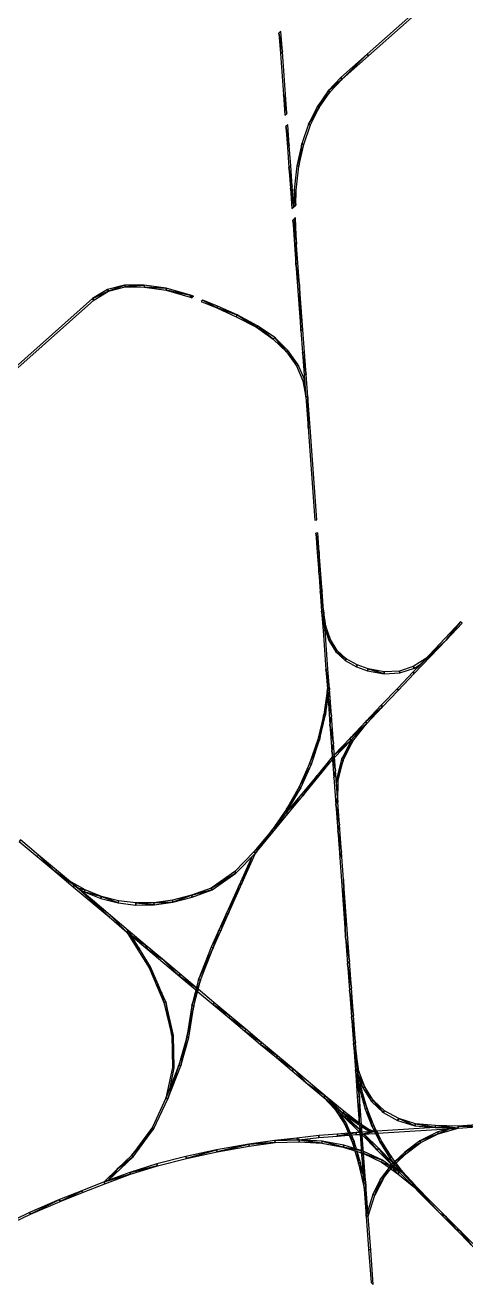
# Model space of a CAD drawing. Extents: x -9278 to 1674, y -8964 to 941.
# Drawn here: x -500 to -65, y -3465 to -2228 of the extents above; entities that cross this region are included whole.
import ezdxf

# ---------------------------------------------------------------- set-up
doc = ezdxf.new("R2010")
doc.units = 0

msp = doc.modelspace()

# ---------------------------------------------------------------- linework, layer by layer
at = {"layer": 'mg_to_dxf', "color": 40}
for points in [[(-162.62, -2256.88), (-161.29, -2258.38), (-83.96, -2189.6), (-85.29, -2188.1)], [(-246.3, -2254.53), (-247.8, -2234.28), (-249.68, -2235.95)], [(-248.18, -2256.2), (-246.3, -2254.53), (-249.68, -2235.95)], [(-245.19, -2296.7), (-241.81, -2315.27), (-246.3, -2254.53), (-248.18, -2256.2)], [(-188.4, -2279.81), (-187.07, -2281.3), (-162.62, -2256.88)], [(-187.07, -2281.3), (-161.29, -2258.38), (-162.62, -2256.88)], [(-201.03, -2292.98), (-187.07, -2281.3), (-188.4, -2279.81)], [(-199.53, -2294.3), (-187.07, -2281.3), (-201.03, -2292.98)], [(-243.69, -2316.95), (-241.81, -2315.27), (-245.19, -2296.7)], [(-199.53, -2294.3), (-201.03, -2292.98), (-211.69, -2308.29)], [(-199.53, -2294.3), (-211.69, -2308.29), (-210.04, -2309.41)], [(-211.69, -2308.29), (-220.37, -2325.72), (-210.04, -2309.41)], [(-210.04, -2309.41), (-220.37, -2325.72), (-218.61, -2326.63)], [(-240.98, -2326.57), (-242.86, -2328.25), (-239.48, -2346.82)], [(-242.86, -2328.25), (-241.36, -2348.5), (-239.48, -2346.82)], [(-227.09, -2345.29), (-225.23, -2345.95), (-218.61, -2326.63), (-220.37, -2325.72)], [(-239.48, -2346.82), (-241.36, -2348.5), (-239.86, -2368.75), (-237.98, -2367.07)], [(-231.83, -2366.98), (-229.91, -2367.39), (-227.09, -2345.29)], [(-229.91, -2367.39), (-225.23, -2345.95), (-227.09, -2345.29)], [(-237.98, -2367.07), (-239.86, -2368.75), (-236.49, -2387.32)], [(-239.86, -2368.75), (-238.37, -2389), (-236.49, -2387.32)], [(-232.64, -2390.93), (-229.91, -2367.39), (-231.83, -2366.98), (-234.61, -2390.8)], [(-236.49, -2387.32), (-238.37, -2389), (-234.99, -2407.57)], [(-238.37, -2389), (-236.87, -2409.24), (-234.99, -2407.57)], [(-235.09, -2406.28), (-235.09, -2406.28), (-233.1, -2405.89), (-234.61, -2390.8)], [(-234.61, -2390.8), (-234.61, -2390.8), (-233.1, -2405.89), (-232.64, -2390.93)], [(-235.09, -2406.28), (-235.09, -2406.28), (-234.99, -2407.57), (-233.1, -2405.89)], [(-234.16, -2418.87), (-236.04, -2420.55), (-232.53, -2440.89)], [(-236.04, -2420.55), (-232.81, -2464.17), (-232.53, -2440.89)], [(-234.16, -2418.87), (-232.27, -2444.34), (-233.36, -2418.17)], [(-232.53, -2440.89), (-232.81, -2464.17), (-230.9, -2462.9)], [(-230.9, -2462.9), (-232.81, -2464.17), (-229.27, -2484.91)], [(-232.81, -2464.17), (-227.98, -2529.62), (-229.27, -2484.91)], [(-402.31, -2484.71), (-419.13, -2489.03), (-418.13, -2490.78)], [(-402.31, -2484.71), (-418.13, -2490.78), (-401.66, -2486.62)], [(-382.65, -2484.9), (-402.31, -2484.71), (-401.66, -2486.62)], [(-382.65, -2484.9), (-401.66, -2486.62), (-382.35, -2486.91)], [(-361.08, -2487.73), (-382.65, -2484.9), (-382.35, -2486.91)], [(-229.27, -2484.91), (-227.98, -2529.62), (-226.02, -2528.94), (-227.65, -2506.93)], [(-432.52, -2499.61), (-433.85, -2498.11), (-686.4, -2722.74), (-685.07, -2724.23)], [(-419.13, -2489.03), (-433.85, -2498.11), (-418.13, -2490.78)], [(-418.13, -2490.78), (-433.85, -2498.11), (-432.52, -2499.61)], [(-361.08, -2487.73), (-382.35, -2486.91), (-361.15, -2489.76)], [(-361.15, -2489.76), (-336.94, -2494.56), (-361.08, -2487.73)], [(-337.38, -2496.52), (-336.94, -2494.56), (-361.15, -2489.76)], [(-337.38, -2496.52), (-334.09, -2495.71), (-336.94, -2494.56)], [(-337.38, -2496.52), (-335.75, -2497.18), (-334.09, -2495.71)], [(-311.04, -2507.2), (-324.79, -2499.48), (-326.45, -2500.96)], [(-310.21, -2505.39), (-324.79, -2499.48), (-311.04, -2507.2)], [(-291.05, -2514.15), (-310.21, -2505.39), (-311.04, -2507.2)], [(-291.88, -2515.97), (-291.05, -2514.15), (-311.04, -2507.2)], [(-271.89, -2526.44), (-291.05, -2514.15), (-291.88, -2515.97)], [(-270.73, -2524.81), (-291.05, -2514.15), (-271.89, -2526.44)], [(-255.31, -2538), (-270.73, -2524.81), (-271.89, -2526.44)], [(-255.31, -2538), (-253.87, -2536.59), (-270.73, -2524.81)], [(-226.02, -2528.94), (-227.98, -2529.62), (-226.36, -2551.43), (-224.39, -2550.95)], [(-255.31, -2538), (-242.15, -2550.63), (-253.87, -2536.59)], [(-253.87, -2536.59), (-242.15, -2550.63), (-240.49, -2549.5)], [(-232.4, -2564.36), (-240.49, -2549.5), (-242.15, -2550.63)], [(-230.57, -2563.53), (-240.49, -2549.5), (-232.4, -2564.36)], [(-224.39, -2550.95), (-226.36, -2551.43), (-222.77, -2572.96)], [(-226.36, -2551.43), (-224.75, -2573.24), (-222.77, -2572.96)], [(-224.4, -2578.04), (-230.57, -2563.53), (-232.4, -2564.36), (-226.06, -2579.17)], [(-222.77, -2572.96), (-224.75, -2573.24), (-223.14, -2595.06), (-221.14, -2594.98)], [(-223.14, -2595.06), (-224.4, -2578.04), (-226.06, -2579.17)], [(-223.14, -2595.06), (-220.89, -2625.47), (-221.14, -2594.98)], [(-221.14, -2594.98), (-220.89, -2625.47), (-218.89, -2625.37)], [(-220.89, -2625.47), (-214.15, -2716.7), (-212.16, -2716.54), (-218.89, -2625.37)], [(-211.2, -2729.5), (-213.19, -2729.67), (-209.78, -2748.73)], [(-211.77, -2748.89), (-211.77, -2748.89), (-209.78, -2748.73), (-213.19, -2729.67)], [(-210.35, -2768.11), (-210.35, -2768.11), (-209.78, -2748.73), (-211.77, -2748.89)], [(-210.35, -2768.11), (-210.35, -2768.11), (-206.94, -2787.18), (-209.78, -2748.73)], [(-210.35, -2768.11), (-210.35, -2768.11), (-208.93, -2787.33), (-206.94, -2787.18)], [(-206.94, -2787.18), (-206.94, -2787.18), (-208.93, -2787.33), (-205.52, -2806.4)], [(-205.52, -2806.4), (-205.52, -2806.4), (-208.93, -2787.33), (-207.51, -2806.55)], [(-205.52, -2806.4), (-205.52, -2806.4), (-207.51, -2806.55), (-204.1, -2825.62)], [(-207.51, -2806.55), (-206.09, -2825.78), (-204.1, -2825.62)], [(-204.14, -2824.96), (-203.24, -2821.39), (-205.57, -2805.63)], [(-101.43, -2850.11), (-84.46, -2835.2), (-70.21, -2817.32)], [(-84.46, -2835.2), (-68.68, -2818.62), (-70.21, -2817.32)], [(-204.1, -2825.62), (-206.09, -2825.78), (-203.25, -2864.22), (-201.25, -2864.07)], [(-198.74, -2834.68), (-203.24, -2821.39), (-204.14, -2824.96)], [(-198.74, -2834.68), (-204.14, -2824.96), (-200.48, -2835.71)], [(-198.74, -2834.68), (-200.48, -2835.71), (-193.57, -2846.87)], [(-198.74, -2834.68), (-193.57, -2846.87), (-192.08, -2845.5)], [(-116, -2868.35), (-84.46, -2835.2), (-117.04, -2866.5)], [(-117.04, -2866.5), (-84.46, -2835.2), (-101.43, -2850.11)], [(-193.57, -2846.87), (-183.26, -2853.84), (-192.08, -2845.5)], [(-193.57, -2846.87), (-184.41, -2855.49), (-183.26, -2853.84)], [(-172.28, -2859.71), (-183.26, -2853.84), (-184.41, -2855.49), (-172.99, -2861.58)], [(-117.07, -2861.5), (-115.93, -2863.05), (-110.19, -2859.31), (-104.6, -2853.44)], [(-201.25, -2864.07), (-203.25, -2864.22), (-199.83, -2883.3)], [(-203.25, -2864.22), (-201.83, -2883.44), (-199.83, -2883.3)], [(-162.34, -2865.67), (-161.62, -2863.8), (-172.28, -2859.71), (-172.99, -2861.58)], [(-162.34, -2865.67), (-145.67, -2868.61), (-161.62, -2863.8)], [(-161.62, -2863.8), (-145.67, -2868.61), (-145.58, -2866.68)], [(-145.67, -2868.61), (-130.2, -2867.74), (-130.73, -2865.91), (-145.58, -2866.68)], [(-131.78, -2884.93), (-116, -2868.35), (-117.04, -2866.5), (-132.64, -2882.9)], [(-130.73, -2865.91), (-130.2, -2867.74), (-115.93, -2863.05), (-117.07, -2861.5)], [(-205.46, -2908.86), (-203.51, -2908.98), (-201.83, -2883.44)], [(-201.83, -2883.44), (-203.51, -2908.98), (-199.83, -2883.3)], [(-201.16, -2892.57), (-201.16, -2892.57), (-197.86, -2910.18), (-199.83, -2883.3)], [(-199.23, -2918.79), (-199.23, -2918.79), (-197.86, -2910.18), (-201.16, -2892.57)], [(-148.25, -2899.29), (-147.55, -2901.51), (-131.78, -2884.93), (-132.64, -2882.9)], [(-163.86, -2915.69), (-147.55, -2901.51), (-148.25, -2899.29)], [(-163.33, -2918.09), (-147.55, -2901.51), (-163.86, -2915.69)], [(-205.46, -2908.86), (-211.32, -2933.45), (-209.44, -2933.82)], [(-205.46, -2908.86), (-209.44, -2933.82), (-203.51, -2908.98)], [(-195.88, -2937.07), (-195.88, -2937.07), (-197.86, -2910.18), (-199.23, -2918.79)], [(-197.31, -2945.01), (-195.88, -2937.07), (-199.23, -2918.79)], [(-179.47, -2932.09), (-163.33, -2918.09), (-163.86, -2915.69)], [(-179.1, -2934.67), (-163.33, -2918.09), (-179.47, -2932.09)], [(-176.89, -2935.32), (-163.26, -2918.02), (-177.89, -2933.4)], [(-219.41, -2957.21), (-209.44, -2933.82), (-211.32, -2933.45)], [(-217.62, -2957.83), (-209.44, -2933.82), (-219.41, -2957.21)], [(-193.9, -2963.96), (-195.88, -2937.07), (-197.31, -2945.01)], [(-195.08, -2948.48), (-179.1, -2934.67), (-179.47, -2932.09)], [(-194.87, -2951.25), (-179.1, -2934.67), (-195.08, -2948.48)], [(-176.89, -2935.32), (-178.32, -2933.94), (-187.92, -2953.21)], [(-176.89, -2935.32), (-187.92, -2953.21), (-186.16, -2953.99)], [(-176.89, -2935.32), (-177.89, -2933.4), (-178.32, -2933.94)], [(-211.97, -2968.8), (-211.97, -2968.8), (-226.19, -2989.09), (-196.73, -2953.31)], [(-211.97, -2968.8), (-211.97, -2968.8), (-196.73, -2953.31), (-196.93, -2950.54)], [(-195.38, -2971.23), (-193.9, -2963.96), (-197.31, -2945.01)], [(-193.06, -2975.85), (-186.16, -2953.99), (-193.01, -2973.87)], [(-191.07, -2974.03), (-186.16, -2953.99), (-193.06, -2975.85)], [(-193.01, -2973.87), (-186.16, -2953.99), (-187.92, -2953.21)], [(-229.71, -2980.15), (-217.62, -2957.83), (-219.41, -2957.21)], [(-228.05, -2981.01), (-217.62, -2957.83), (-229.71, -2980.15)], [(-211.97, -2968.8), (-211.97, -2968.8), (-227.02, -2987.05), (-226.19, -2989.09)], [(-191.93, -2990.84), (-193.9, -2963.96), (-195.38, -2971.23), (-193.45, -2997.45)], [(-242.25, -3002.25), (-228.05, -2981.01), (-229.71, -2980.15)], [(-240.72, -3003.35), (-228.05, -2981.01), (-242.25, -3002.25)], [(-191.07, -2974.03), (-193.06, -2975.85), (-191.62, -2995.43)], [(-227.02, -2987.05), (-242.06, -3005.31), (-226.19, -2989.09)], [(-226.19, -2989.09), (-242.06, -3005.31), (-240.92, -3006.97)], [(-189.95, -3017.73), (-191.93, -2990.84), (-193.45, -2997.45)], [(-257.1, -3023.56), (-242.2, -3005.48), (-242.25, -3002.25)], [(-242.06, -3005.31), (-257.1, -3023.56), (-240.92, -3006.97)], [(-242.2, -3005.48), (-240.72, -3003.35), (-242.25, -3002.25)], [(-193.45, -2997.45), (-191.52, -3023.68), (-189.95, -3017.73)], [(-240.92, -3006.97), (-257.1, -3023.56), (-255.65, -3024.86)], [(-189.95, -3017.73), (-191.52, -3023.68), (-187.97, -3044.62)], [(-274.32, -3044.35), (-272.83, -3045.53), (-257.1, -3023.56)], [(-272.83, -3045.53), (-255.65, -3024.86), (-257.1, -3023.56)], [(-191.52, -3023.68), (-189.59, -3049.9), (-187.97, -3044.62)], [(-506.22, -3034.07), (-488.47, -3048.98), (-487.14, -3047.48), (-504.89, -3032.58)], [(-488.47, -3048.98), (-470.73, -3063.89), (-487.14, -3047.48)], [(-487.14, -3047.48), (-470.73, -3063.89), (-469.4, -3062.39)], [(-292.26, -3065.37), (-272.83, -3045.53), (-274.32, -3044.35), (-293.2, -3063.6)], [(-276.57, -3049.35), (-289.06, -3077.13), (-286.27, -3075.63)], [(-272.83, -3045.53), (-276.57, -3049.35), (-286.27, -3075.63)], [(-189.59, -3049.9), (-183.81, -3128.56), (-185.99, -3071.5), (-187.97, -3044.62)], [(-470.73, -3063.89), (-470.73, -3063.89), (-451.66, -3077.3), (-469.4, -3062.39)], [(-452.98, -3078.8), (-452.98, -3078.8), (-451.66, -3077.3), (-470.73, -3063.89)], [(-293.2, -3063.6), (-316.62, -3080.09), (-292.26, -3065.37)], [(-292.26, -3065.37), (-316.62, -3080.09), (-315.68, -3081.86)], [(-441.14, -3081.88), (-456.81, -3072.97), (-448.25, -3080.16)], [(-452.98, -3078.8), (-452.98, -3078.8), (-417.49, -3108.62), (-451.66, -3077.3)], [(-451.66, -3077.3), (-417.49, -3108.62), (-433.92, -3092.2)], [(-441.14, -3081.88), (-448.25, -3080.16), (-441.97, -3083.73)], [(-335.99, -3087.22), (-315.68, -3081.86), (-316.62, -3080.09)], [(-289.06, -3077.13), (-301.54, -3104.9), (-299.72, -3105.72)], [(-286.27, -3075.63), (-289.06, -3077.13), (-299.72, -3105.72)], [(-185.99, -3071.5), (-183.81, -3128.56), (-180.06, -3152.16)], [(-441.14, -3081.88), (-441.97, -3083.73), (-424.94, -3088.49)], [(-424.94, -3088.49), (-441.97, -3083.73), (-425.54, -3090.43)], [(-433.92, -3092.2), (-417.49, -3108.62), (-416.18, -3107.11)], [(-425.54, -3090.43), (-408.58, -3094.81), (-424.94, -3088.49)], [(-424.94, -3088.49), (-408.58, -3094.81), (-408.21, -3092.82)], [(-354.84, -3092.05), (-373.16, -3094.6), (-354.46, -3094.01)], [(-354.84, -3092.05), (-354.46, -3094.01), (-335.99, -3087.22)], [(-335.99, -3087.22), (-354.46, -3094.01), (-335.34, -3089.09)], [(-335.34, -3089.09), (-315.68, -3081.86), (-335.99, -3087.22)], [(-408.21, -3092.82), (-408.58, -3094.81), (-391.08, -3096.86), (-390.95, -3094.85)], [(-391.08, -3096.86), (-373.04, -3096.59), (-390.95, -3094.85)], [(-390.95, -3094.85), (-373.04, -3096.59), (-373.16, -3094.6)], [(-354.46, -3094.01), (-373.16, -3094.6), (-373.04, -3096.59)], [(-309.04, -3121.69), (-309.04, -3121.69), (-307.21, -3122.49), (-301.54, -3104.9)], [(-301.54, -3104.9), (-301.54, -3104.9), (-307.21, -3122.49), (-299.72, -3105.72)], [(-417.49, -3108.62), (-399.74, -3123.53), (-416.18, -3107.11)], [(-416.18, -3107.11), (-399.74, -3123.53), (-398.44, -3122.01)], [(-387.42, -3139.95), (-398.44, -3122.01), (-399.74, -3123.53)], [(-388.86, -3141.23), (-387.42, -3139.95), (-399.74, -3123.53)], [(-381.62, -3136.14), (-398.44, -3122.01), (-395.12, -3127.41)], [(-379.27, -3140.73), (-381.62, -3136.14), (-395.12, -3127.41)], [(-316.54, -3138.48), (-316.54, -3138.48), (-314.7, -3139.26), (-309.04, -3121.69)], [(-307.21, -3122.49), (-307.21, -3122.49), (-309.04, -3121.69), (-314.7, -3139.26)], [(-183.81, -3128.56), (-181.88, -3154.78), (-180.06, -3152.16)], [(-376.41, -3157.89), (-387.42, -3139.95), (-388.86, -3141.23), (-377.98, -3158.93)], [(-364.8, -3150.27), (-364.8, -3150.27), (-381.62, -3136.14), (-379.27, -3140.73)], [(-364.8, -3150.27), (-364.8, -3150.27), (-379.27, -3140.73), (-347.57, -3167.36)], [(-316.54, -3138.48), (-329.04, -3170.37), (-314.7, -3139.26)], [(-314.7, -3139.26), (-329.04, -3170.37), (-327.13, -3170.99)], [(-364.8, -3150.27), (-364.8, -3150.27), (-347.57, -3167.36), (-347.98, -3164.4)], [(-180.06, -3152.16), (-181.88, -3154.78), (-178.09, -3179.05)], [(-368.96, -3175.17), (-376.41, -3157.89), (-377.98, -3158.93)], [(-370.62, -3175.98), (-368.96, -3175.17), (-377.98, -3158.93)], [(-331.17, -3178.53), (-347.98, -3164.4), (-347.57, -3167.36)], [(-181.88, -3154.78), (-179.95, -3181), (-178.09, -3179.05)], [(-365.23, -3183.81), (-365.23, -3183.81), (-368.96, -3175.17), (-370.62, -3175.98)], [(-365.23, -3183.81), (-365.23, -3183.81), (-370.62, -3175.98), (-363.25, -3193.03)], [(-331.72, -3180.68), (-331.17, -3178.53), (-347.57, -3167.36)], [(-329.04, -3170.37), (-335.72, -3196.01), (-327.13, -3170.99)], [(-327.13, -3170.99), (-335.72, -3196.01), (-333.76, -3196.42)], [(-178.09, -3179.05), (-179.95, -3181), (-176.11, -3205.93)], [(-365.23, -3183.81), (-365.23, -3183.81), (-363.25, -3193.03), (-361.5, -3192.45)], [(-329.47, -3179.96), (-330.03, -3182.1), (-314.46, -3195.18), (-313.8, -3193.13)], [(-179.95, -3181), (-178.02, -3207.22), (-176.11, -3205.93)], [(-355.54, -3225.82), (-361.5, -3192.45), (-363.25, -3193.03)], [(-353.72, -3225.68), (-361.5, -3192.45), (-355.54, -3225.82)], [(-340.73, -3227.27), (-333.76, -3196.42), (-335.72, -3196.01)], [(-338.77, -3227.7), (-333.76, -3196.42), (-340.73, -3227.27)], [(-313.8, -3193.13), (-314.46, -3195.18), (-298.12, -3206.29)], [(-314.46, -3195.18), (-298.88, -3208.27), (-298.12, -3206.29)], [(-298.12, -3206.29), (-298.88, -3208.27), (-282.45, -3219.46)], [(-298.88, -3208.27), (-283.31, -3221.35), (-282.45, -3219.46)], [(-176.11, -3205.93), (-178.02, -3207.22), (-174.13, -3232.82)], [(-176.09, -3233.44), (-176.09, -3233.44), (-174.13, -3232.82), (-178.02, -3207.22)], [(-354.85, -3257.3), (-353.05, -3257.6), (-353.72, -3225.68), (-355.54, -3225.82)], [(-340.73, -3227.27), (-348.48, -3255.13), (-346.58, -3255.77)], [(-338.77, -3227.7), (-340.73, -3227.27), (-346.58, -3255.77)], [(-282.45, -3219.46), (-283.31, -3221.35), (-266.78, -3232.63)], [(-283.31, -3221.35), (-267.74, -3234.44), (-266.78, -3232.63)], [(-266.78, -3232.63), (-267.74, -3234.44), (-251.1, -3245.8)], [(-267.74, -3234.44), (-252.16, -3247.52), (-251.1, -3245.8)], [(-172.15, -3259.71), (-172.15, -3259.71), (-174.13, -3232.82), (-176.09, -3233.44)], [(-174.16, -3259.66), (-174.16, -3259.66), (-172.15, -3259.71), (-176.09, -3233.44)], [(-251.1, -3245.8), (-252.16, -3247.52), (-235.43, -3258.97)], [(-252.16, -3247.52), (-236.59, -3260.6), (-235.43, -3258.97)], [(-170.59, -3260.81), (-173.43, -3242.45), (-171.91, -3263.13)], [(-348.48, -3255.13), (-361.28, -3287.46), (-359.51, -3288.19)], [(-361.28, -3287.46), (-357.16, -3277.05), (-353.05, -3257.6), (-354.85, -3257.3)], [(-346.58, -3255.77), (-348.48, -3255.13), (-359.51, -3288.19)], [(-221.02, -3273.69), (-221.02, -3273.69), (-235.43, -3258.97), (-236.59, -3260.6)], [(-221.02, -3273.69), (-221.02, -3273.69), (-204.08, -3285.3), (-235.43, -3258.97)], [(-174.16, -3259.66), (-174.16, -3259.66), (-170.18, -3286.59), (-172.15, -3259.71)], [(-172.24, -3285.88), (-172.24, -3285.88), (-170.18, -3286.59), (-174.16, -3259.66)], [(-170.59, -3260.81), (-171.91, -3263.13), (-164.96, -3276.52)], [(-171.26, -3271.91), (-169.79, -3269.05), (-171.91, -3263.13)], [(-171.91, -3263.13), (-166.78, -3277.51), (-164.96, -3276.52)], [(-221.02, -3273.69), (-221.02, -3273.69), (-205.44, -3286.77), (-204.08, -3285.3)], [(-167.63, -3280.01), (-169.79, -3269.05), (-171.26, -3271.91)], [(-169.56, -3280.52), (-167.63, -3280.01), (-171.26, -3271.91)], [(-164.96, -3276.52), (-166.78, -3277.51), (-158.19, -3290.9)], [(-164.96, -3276.52), (-158.19, -3290.9), (-156.55, -3289.57)], [(-374.55, -3316.35), (-373.08, -3317.45), (-359.51, -3288.19), (-361.28, -3287.46)], [(-186.96, -3301.93), (-204.08, -3285.3), (-205.44, -3286.77)], [(-187.68, -3304.05), (-186.96, -3301.93), (-205.44, -3286.77)], [(-205.44, -3286.77), (-194.43, -3298.3), (-189.57, -3302.21)], [(-204.08, -3285.3), (-187.43, -3301.47), (-186.14, -3302.52), (-185.18, -3300.81)], [(-172.24, -3285.88), (-172.24, -3285.88), (-170.31, -3312.1), (-170.18, -3286.59)], [(-170.18, -3286.59), (-170.18, -3286.59), (-170.31, -3312.1), (-168.2, -3313.48)], [(-167.63, -3280.01), (-169.56, -3280.52), (-162.54, -3297.6)], [(-164.4, -3298.29), (-162.54, -3297.6), (-169.56, -3280.52)], [(-158.19, -3290.9), (-146.77, -3301.58), (-156.55, -3289.57)], [(-156.55, -3289.57), (-146.77, -3301.58), (-145.36, -3299.98)], [(-194.43, -3298.3), (-185.03, -3313.03), (-189.57, -3302.21)], [(-189.57, -3302.21), (-185.03, -3313.03), (-178.97, -3321.97), (-183.34, -3311.95)], [(-169.83, -3318.56), (-186.96, -3301.93), (-187.68, -3304.05)], [(-185.18, -3300.81), (-186.14, -3302.52), (-170.74, -3311.82)], [(-186.14, -3302.52), (-171.17, -3313.7), (-170.74, -3311.82)], [(-164.4, -3298.29), (-157.77, -3315.26), (-162.54, -3297.6)], [(-162.54, -3297.6), (-157.77, -3315.26), (-155.99, -3314.39)], [(-146.77, -3301.58), (-132.5, -3309.54), (-131.38, -3307.74), (-145.36, -3299.98)], [(-169.91, -3321.32), (-169.83, -3318.56), (-187.68, -3304.05)], [(-185.03, -3313.03), (-181.07, -3322.14), (-178.97, -3321.97)], [(-170.74, -3311.82), (-171.17, -3313.7), (-160.74, -3318.35)], [(-171.17, -3313.7), (-160.53, -3320.3), (-160.74, -3318.35)], [(-168.14, -3341.53), (-168.04, -3315.64), (-170.14, -3314.34)], [(-157.77, -3315.26), (-149.66, -3331.44), (-155.99, -3314.39)], [(-155.99, -3314.39), (-149.66, -3331.44), (-147.99, -3330.38)], [(-115.4, -3314.78), (-131.38, -3307.74), (-132.5, -3309.54)], [(-114.62, -3312.86), (-131.38, -3307.74), (-115.4, -3314.78)], [(-114.62, -3312.86), (-115.4, -3314.78), (-95.39, -3316.57)], [(-114.62, -3312.86), (-95.39, -3316.57), (-95, -3314.58)], [(-95, -3314.58), (-95.39, -3316.57), (-72.67, -3317.13)], [(-95, -3314.58), (-72.67, -3317.13), (-72.74, -3315.13)], [(-72.74, -3315.13), (-50.1, -3315.69), (-50.19, -3313.7)], [(-72.67, -3317.13), (-50.1, -3315.69), (-72.74, -3315.13)], [(-394.93, -3343.91), (-373.08, -3317.45), (-374.55, -3316.35)], [(-393.78, -3345.4), (-373.08, -3317.45), (-394.93, -3343.91)], [(-253.67, -3329.48), (-229.54, -3328.67), (-232, -3326.94)], [(-229.54, -3328.67), (-210.12, -3326.39), (-210.33, -3324.4), (-232, -3326.94)], [(-210.12, -3326.39), (-191.68, -3324.96), (-191.84, -3322.97), (-210.33, -3324.4)], [(-191.84, -3322.97), (-191.68, -3324.96), (-173.36, -3321.54)], [(-191.68, -3324.96), (-173.23, -3323.53), (-173.36, -3321.54)], [(-175.43, -3330.11), (-178.13, -3323.91), (-180.23, -3324.08)], [(-177.24, -3330.95), (-175.43, -3330.11), (-180.23, -3324.08)], [(-169.48, -3323.29), (-169.63, -3321.3), (-173.36, -3321.54), (-173.23, -3323.53)], [(-169.63, -3321.3), (-169.83, -3318.56), (-169.91, -3321.32)], [(-166.08, -3342.27), (-168.04, -3315.64), (-168.14, -3341.53)], [(-167.63, -3321.17), (-167.26, -3321.15), (-167.66, -3320.74)], [(-167.63, -3321.17), (-167.49, -3323.17), (-155.2, -3320.38)], [(-167.49, -3323.17), (-154.23, -3322.32), (-155.2, -3320.38)], [(-167.49, -3323.17), (-167.44, -3323.81), (-165.39, -3323.03)], [(-167.44, -3323.81), (-152.92, -3338.45), (-165.39, -3323.03)], [(-165.39, -3323.03), (-152.92, -3338.45), (-151.14, -3337.38)], [(-160.74, -3318.35), (-160.53, -3320.3), (-155.2, -3320.38)], [(-155.2, -3320.38), (-160.53, -3320.3), (-159.44, -3320.65)], [(-72.67, -3317.13), (-95.39, -3316.57), (-153.06, -3320.25), (-152.09, -3322.19)], [(-92.4, -3322.88), (-92.84, -3320.96), (-110.41, -3329.55)], [(-92.4, -3322.88), (-110.41, -3329.55), (-109.57, -3331.34)], [(-92.4, -3322.88), (-81.59, -3317.7), (-92.84, -3320.96)], [(-92.4, -3322.88), (-72.67, -3317.13), (-81.59, -3317.7)], [(-311.22, -3338.51), (-341.51, -3345.05), (-340.99, -3346.98)], [(-310.78, -3340.46), (-311.22, -3338.51), (-340.99, -3346.98)], [(-311.22, -3338.51), (-310.78, -3340.46), (-279.27, -3332.89)], [(-279.27, -3332.89), (-310.78, -3340.46), (-278.9, -3334.86)], [(-253.67, -3329.48), (-279.27, -3332.89), (-253.47, -3331.47)], [(-253.47, -3331.47), (-279.27, -3332.89), (-278.9, -3334.86)], [(-229.54, -3328.67), (-253.67, -3329.48), (-253.47, -3331.47), (-229.67, -3330.68)], [(-207.19, -3331.94), (-229.54, -3328.67), (-229.67, -3330.68)], [(-207.19, -3331.94), (-206.84, -3329.94), (-229.54, -3328.67)], [(-207.19, -3331.94), (-186.17, -3335.78), (-206.84, -3329.94)], [(-206.84, -3329.94), (-186.17, -3335.78), (-185.61, -3333.81)], [(-168.3, -3339.33), (-185.61, -3333.81), (-186.17, -3335.78)], [(-168.14, -3341.53), (-168.3, -3339.33), (-186.17, -3335.78)], [(-177.24, -3330.95), (-175.45, -3337.05), (-175.43, -3330.11)], [(-173.18, -3337.78), (-175.43, -3330.11), (-175.45, -3337.05)], [(-171.06, -3352.08), (-172.49, -3340.15), (-174.76, -3339.42)], [(-166.08, -3342.27), (-165.83, -3340.12), (-166.25, -3339.99)], [(-152.92, -3338.45), (-138.4, -3353.08), (-151.14, -3337.38)], [(-151.14, -3337.38), (-138.4, -3353.08), (-136.89, -3351.72)], [(-147.99, -3330.38), (-149.66, -3331.44), (-138.52, -3345.59)], [(-149.66, -3331.44), (-140.07, -3346.83), (-138.52, -3345.59)], [(-110.41, -3329.55), (-125.36, -3340.89), (-109.57, -3331.34)], [(-109.57, -3331.34), (-125.36, -3340.89), (-124.18, -3342.52)], [(-417.98, -3368.56), (-393.78, -3345.4), (-408.63, -3357.04)], [(-408.63, -3357.04), (-393.78, -3345.4), (-394.93, -3343.91)], [(-341.51, -3345.05), (-370.12, -3352.5), (-369.53, -3354.41), (-340.99, -3346.98)], [(-172.49, -3340.15), (-171.06, -3352.08), (-169.16, -3351.51)], [(-171.06, -3352.08), (-166.56, -3362.96), (-169.16, -3351.51)], [(-171.06, -3352.08), (-165.58, -3376.29), (-166.56, -3362.96)], [(-163.55, -3403.91), (-163.81, -3373.13), (-168.14, -3341.53)], [(-163.81, -3373.13), (-166.08, -3342.27), (-168.14, -3341.53)], [(-166.08, -3342.27), (-147.51, -3348.85), (-165.83, -3340.12)], [(-148.43, -3350.69), (-147.51, -3348.85), (-166.08, -3342.27)], [(-148.43, -3350.69), (-139.69, -3354.38), (-147.51, -3348.85)], [(-148.43, -3350.69), (-140.89, -3356.02), (-139.69, -3354.38)], [(-138.52, -3345.59), (-140.07, -3346.83), (-136.72, -3351.52), (-135.21, -3349.96)], [(-136.96, -3354.54), (-135.49, -3353.12), (-136.89, -3351.72), (-138.4, -3353.08)], [(-136.89, -3351.72), (-136.89, -3351.72), (-135.49, -3353.12), (-136.72, -3351.52)], [(-135.49, -3353.12), (-135.49, -3353.12), (-135.21, -3349.96), (-136.72, -3351.52)], [(-135.49, -3353.12), (-135.49, -3353.12), (-133.96, -3351.6), (-135.21, -3349.96)], [(-127.6, -3360), (-133.96, -3351.6), (-135.49, -3353.12)], [(-125.36, -3340.89), (-135.21, -3349.96), (-124.18, -3342.52)], [(-124.18, -3342.52), (-135.21, -3349.96), (-133.96, -3351.6)], [(-422.34, -3370.16), (-417.98, -3368.56), (-408.63, -3357.04)], [(-397.07, -3360.87), (-422.34, -3370.16), (-396.4, -3362.76)], [(-396.4, -3362.76), (-422.34, -3370.16), (-421.59, -3372.02)], [(-370.12, -3352.5), (-397.07, -3360.87), (-369.53, -3354.41)], [(-369.53, -3354.41), (-397.07, -3360.87), (-396.4, -3362.76)], [(-140.89, -3356.02), (-155.05, -3383.21), (-147.69, -3368.23)], [(-140.89, -3356.02), (-149.43, -3367.24), (-155.05, -3383.21)], [(-139.26, -3357.18), (-140.89, -3356.02), (-147.69, -3368.23)], [(-140.89, -3356.02), (-138.07, -3355.53), (-139.69, -3354.38)], [(-138.07, -3355.53), (-140.89, -3356.02), (-139.26, -3357.18)], [(-138.07, -3355.53), (-138.4, -3353.08), (-139.69, -3354.38)], [(-132.13, -3362.23), (-138.07, -3355.53), (-139.26, -3357.18)], [(-138.07, -3355.53), (-136.96, -3354.54), (-138.4, -3353.08)], [(-132.13, -3362.23), (-131.05, -3360.5), (-138.07, -3355.53)], [(-128.16, -3360.57), (-135.49, -3353.12), (-136.96, -3354.54)], [(-128.16, -3360.57), (-136.96, -3354.54), (-90.57, -3401.3)], [(-127.6, -3360), (-135.49, -3353.12), (-128.16, -3360.57)], [(-132.13, -3362.23), (-116.45, -3375.21), (-131.05, -3360.5)], [(-127.6, -3360), (-128.16, -3360.57), (-115.22, -3373.61)], [(-128.16, -3360.57), (-90.57, -3401.3), (-85.14, -3403.94)], [(-422.34, -3370.16), (-444.38, -3378.96), (-443.64, -3380.82), (-421.59, -3372.02)], [(-161.53, -3403.99), (-163.81, -3373.13), (-163.55, -3403.91)], [(-157.02, -3382.56), (-155.05, -3383.21), (-149.43, -3367.24)], [(-495.94, -3400.33), (-495.13, -3402.15), (-466.42, -3387.75)], [(-495.13, -3402.15), (-465.68, -3389.61), (-466.42, -3387.75)], [(-444.38, -3378.96), (-466.42, -3387.75), (-465.68, -3389.61)], [(-443.64, -3380.82), (-444.38, -3378.96), (-465.68, -3389.61)], [(-161.91, -3398.83), (-161.53, -3403.99), (-155.05, -3383.21), (-157.02, -3382.56)], [(-525.47, -3414.49), (-524.59, -3416.28), (-495.13, -3402.15), (-495.94, -3400.33)], [(-85.14, -3403.94), (-90.57, -3401.3), (-75.11, -3416.88)], [(-159.05, -3437.79), (-161.53, -3403.99), (-163.55, -3403.91), (-161.13, -3436.78)], [(-70.8, -3418.39), (-85.14, -3403.94), (-75.11, -3416.88)], [(-59.65, -3432.47), (-70.8, -3418.39), (-75.11, -3416.88)], [(-28.73, -3463.64), (-56.46, -3432.85), (-70.8, -3418.39), (-59.65, -3432.47)], [(-156.56, -3471.59), (-159.05, -3437.79), (-161.13, -3436.78), (-158.71, -3469.64)]]:
    msp.add_3dface(points, dxfattribs=at)

doc.saveas('drawing.dxf')
